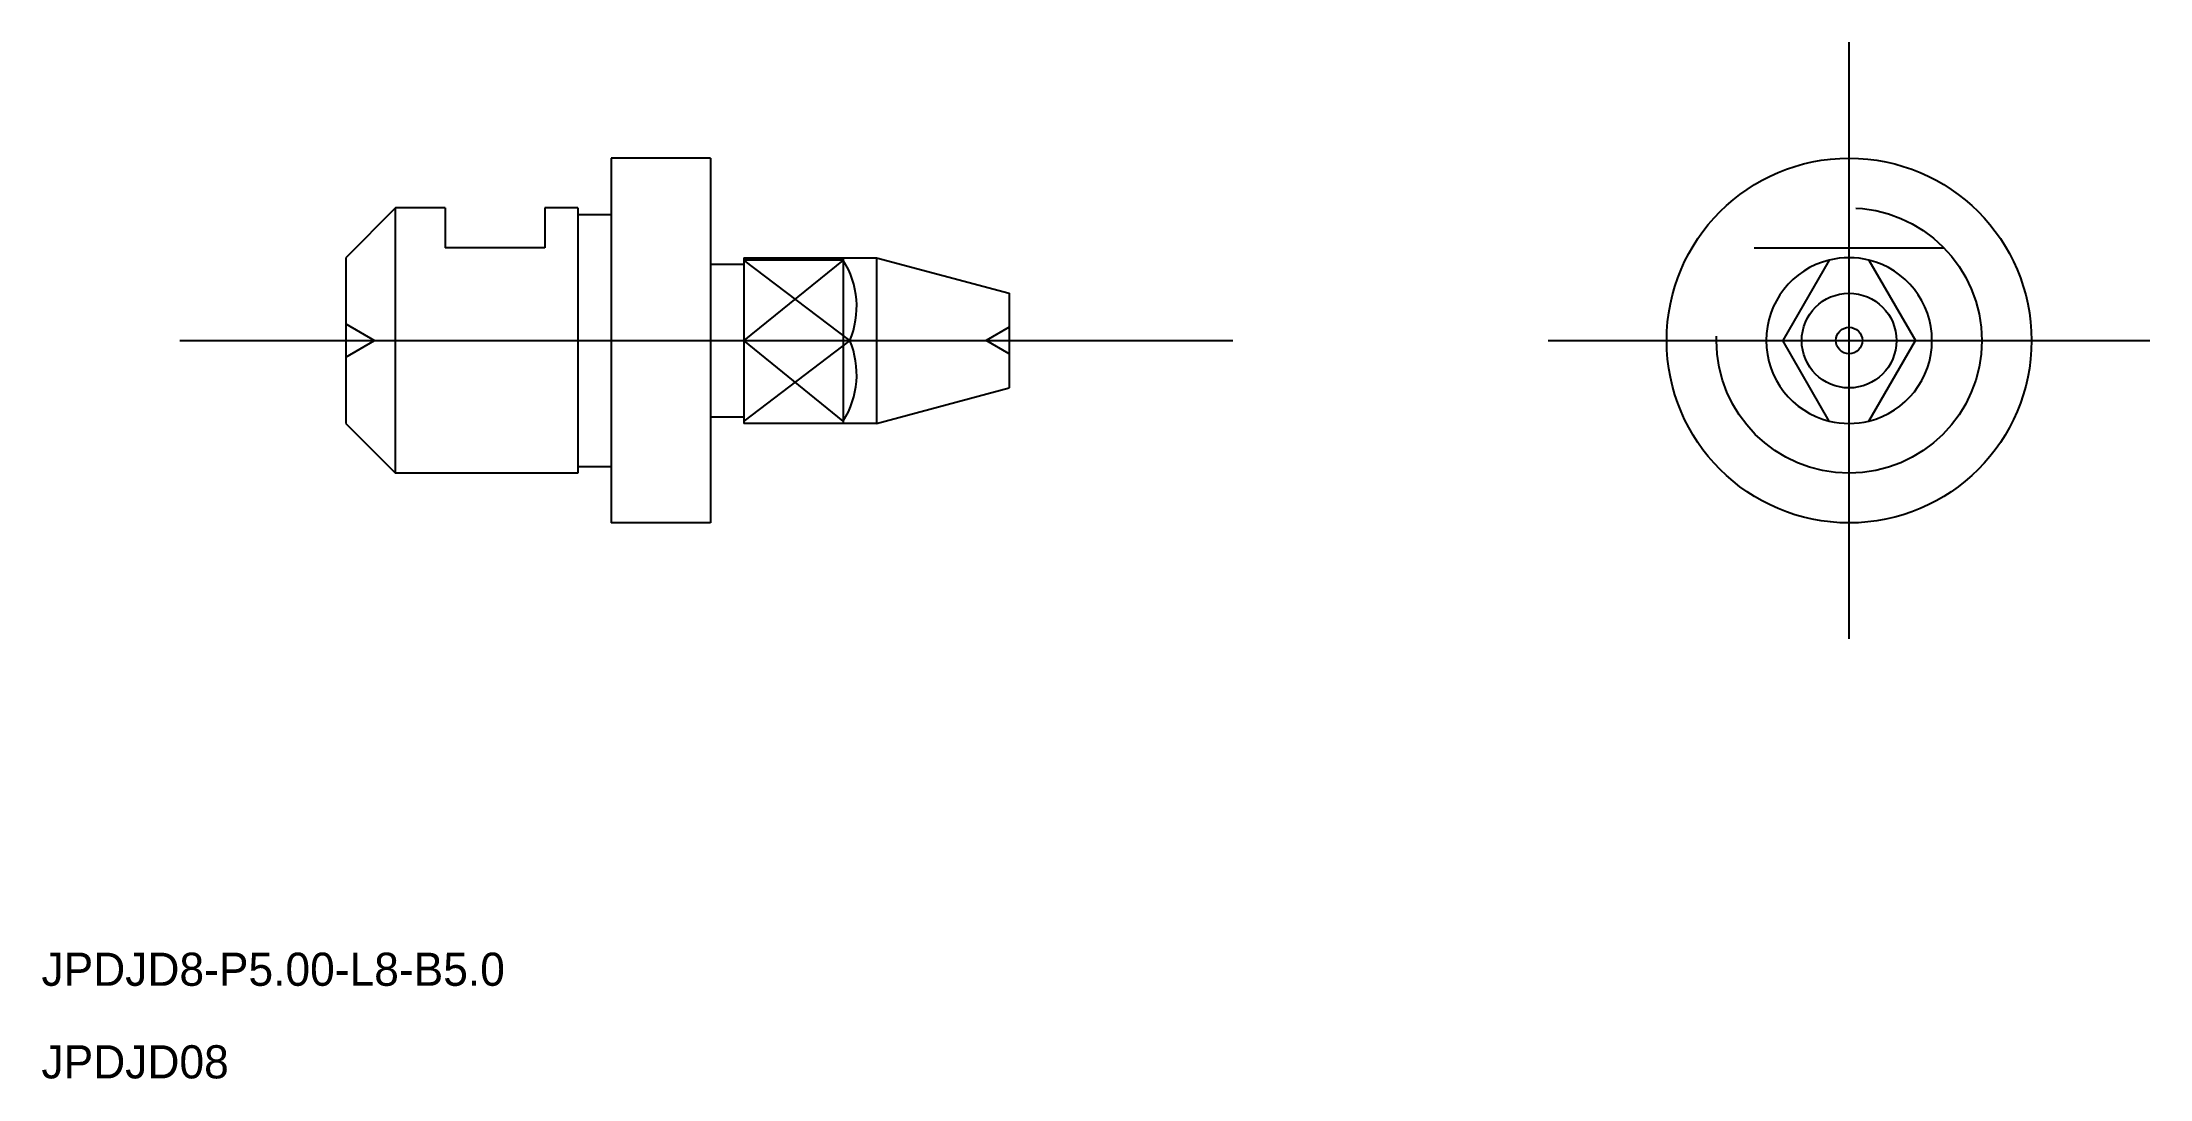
# Model space of a CAD drawing. Extents: x 557.9 to 621.4, y 576.8 to 608.1.
import ezdxf

# ---------------------------------------------------------------- set-up
doc = ezdxf.new("R2010")
doc.units = 0
for name, pattern in [('CENTER', [50.8, 31.75, -6.35, 6.35, -6.35]), ('DASHED', [19.05, 12.7, -6.35]), ('PHANTOM', [63.5, 31.75, -6.35, 6.35, -6.35, 6.35, -6.35])]:
    doc.linetypes.add(name, pattern=pattern)
doc.layers.get('0').update_dxf_attribs({"linetype": 'CONTINUOUS'})
doc.layers.add('CENTER', color=1, linetype='CENTER')

msp = doc.modelspace()

# ---------------------------------------------------------------- linework, layer by layer
at = {"color": 7, "linetype": 'CONTINUOUS'}
for p, q in [((575.023, 604.601), (575.023, 593.601)), ((578.023, 604.601), (575.023, 604.601)), ((578.023, 604.601), (578.023, 593.601)), ((568.523, 603.101), (567.023, 601.601)), ((568.523, 595.101), (568.523, 603.101)), ((570.023, 603.101), (568.523, 603.101)), ((570.023, 603.101), (570.023, 601.901)), ((574.023, 603.101), (573.023, 603.101)), ((573.023, 603.101), (573.023, 601.901)), ((574.023, 603.101), (574.023, 595.101)), ((574.023, 602.901), (575.023, 602.901)), ((573.023, 601.901), (570.023, 601.901)), ((578.023, 602.401), (578.023, 602.401)), ((567.023, 601.601), (567.023, 596.601)), ((578.023, 601.401), (579.023, 601.401)), ((579.023, 601.601), (579.023, 596.601)), ((579.023, 601.601), (583.023, 601.601)), ((582.023, 601.528), (579.023, 601.528)), ((582.023, 601.601), (582.023, 596.601)), ((583.023, 601.601), (583.023, 596.601)), ((583.023, 601.601), (587.023, 600.529)), ((611.751, 601.528), (610.35, 599.101)), ((612.951, 601.528), (614.352, 599.101)), ((587.023, 600.529), (587.023, 597.673)), ((579.023, 599.101), (582.223, 599.101)), ((611.751, 596.674), (610.35, 599.101)), ((612.951, 596.674), (614.352, 599.101)), ((583.023, 596.601), (587.023, 597.673)), ((578.023, 596.801), (579.023, 596.801)), ((567.023, 596.601), (568.523, 595.101)), ((583.023, 596.601), (579.023, 596.601)), ((574.023, 595.101), (568.523, 595.101)), ((574.023, 595.301), (575.023, 595.301)), ((578.023, 593.601), (575.023, 593.601))]:
    msp.add_line(p, q, dxfattribs=at)
at = {"color": 3, "linetype": 'DASHED'}
for p, q in [((609.494, 601.901), (615.207, 601.901)), ((567.023, 599.601), (567.889, 599.101)), ((587.023, 599.501), (586.33, 599.101)), ((567.023, 598.601), (567.889, 599.101)), ((587.023, 598.701), (586.33, 599.101))]:
    msp.add_line(p, q, dxfattribs=at)
at = {"color": 3, "linetype": 'CONTINUOUS'}
for p, q in [((582.023, 601.528), (579.023, 599.101)), ((582.223, 599.101), (579.023, 601.528)), ((582.223, 599.101), (579.023, 596.674)), ((582.023, 596.674), (579.023, 599.101))]:
    msp.add_line(p, q, dxfattribs=at)
at = {"color": 7, "linetype": 'CONTINUOUS'}
for radius in [5.5, 1.428, 0.4]:
    msp.add_circle((612.351, 599.101), radius, dxfattribs=at)
at = {"color": 3, "linetype": 'DASHED'}
msp.add_circle((612.351, 599.101), 4, dxfattribs=at)
at = {"color": 7, "linetype": 'CONTINUOUS'}
for centre, radius, start, end in [((579.794, 600.123), 2.635, 337.19188, 32.23016), ((612.351, 599.101), 2.5, 76.11346, 103.88654), ((579.794, 598.08), 2.635, 327.76984, 22.80812), ((612.351, 599.101), 2.5, 256.11346, 283.88654)]:
    msp.add_arc(centre, radius, start, end, dxfattribs=at)
at = {"color": 3, "linetype": 'PHANTOM'}
for start, end in [(103.88654, 256.11346), (283.88654, 76.11346)]:
    msp.add_arc((612.351, 599.101), 2.5, start, end, dxfattribs=at)
at = {"layer": 'CENTER', "color": 1, "linetype": 'CENTER'}
for p, q in [((612.351, 590.101), (612.351, 608.101)), ((562.023, 599.101), (594.545, 599.101)), ((603.282, 599.101), (621.419, 599.101))]:
    msp.add_line(p, q, dxfattribs=at)

# ---------------------------------------------------------------- texts
at = {"color": 7, "linetype": 'CONTINUOUS'}
for s, p in [('JPDJD8-P5.00-L8-B5.0', (557.848, 579.641)), ('JPDJD08', (557.848, 576.849))]:
    msp.add_text(s, height=1, dxfattribs=at).set_placement(p)

doc.saveas('drawing.dxf')
